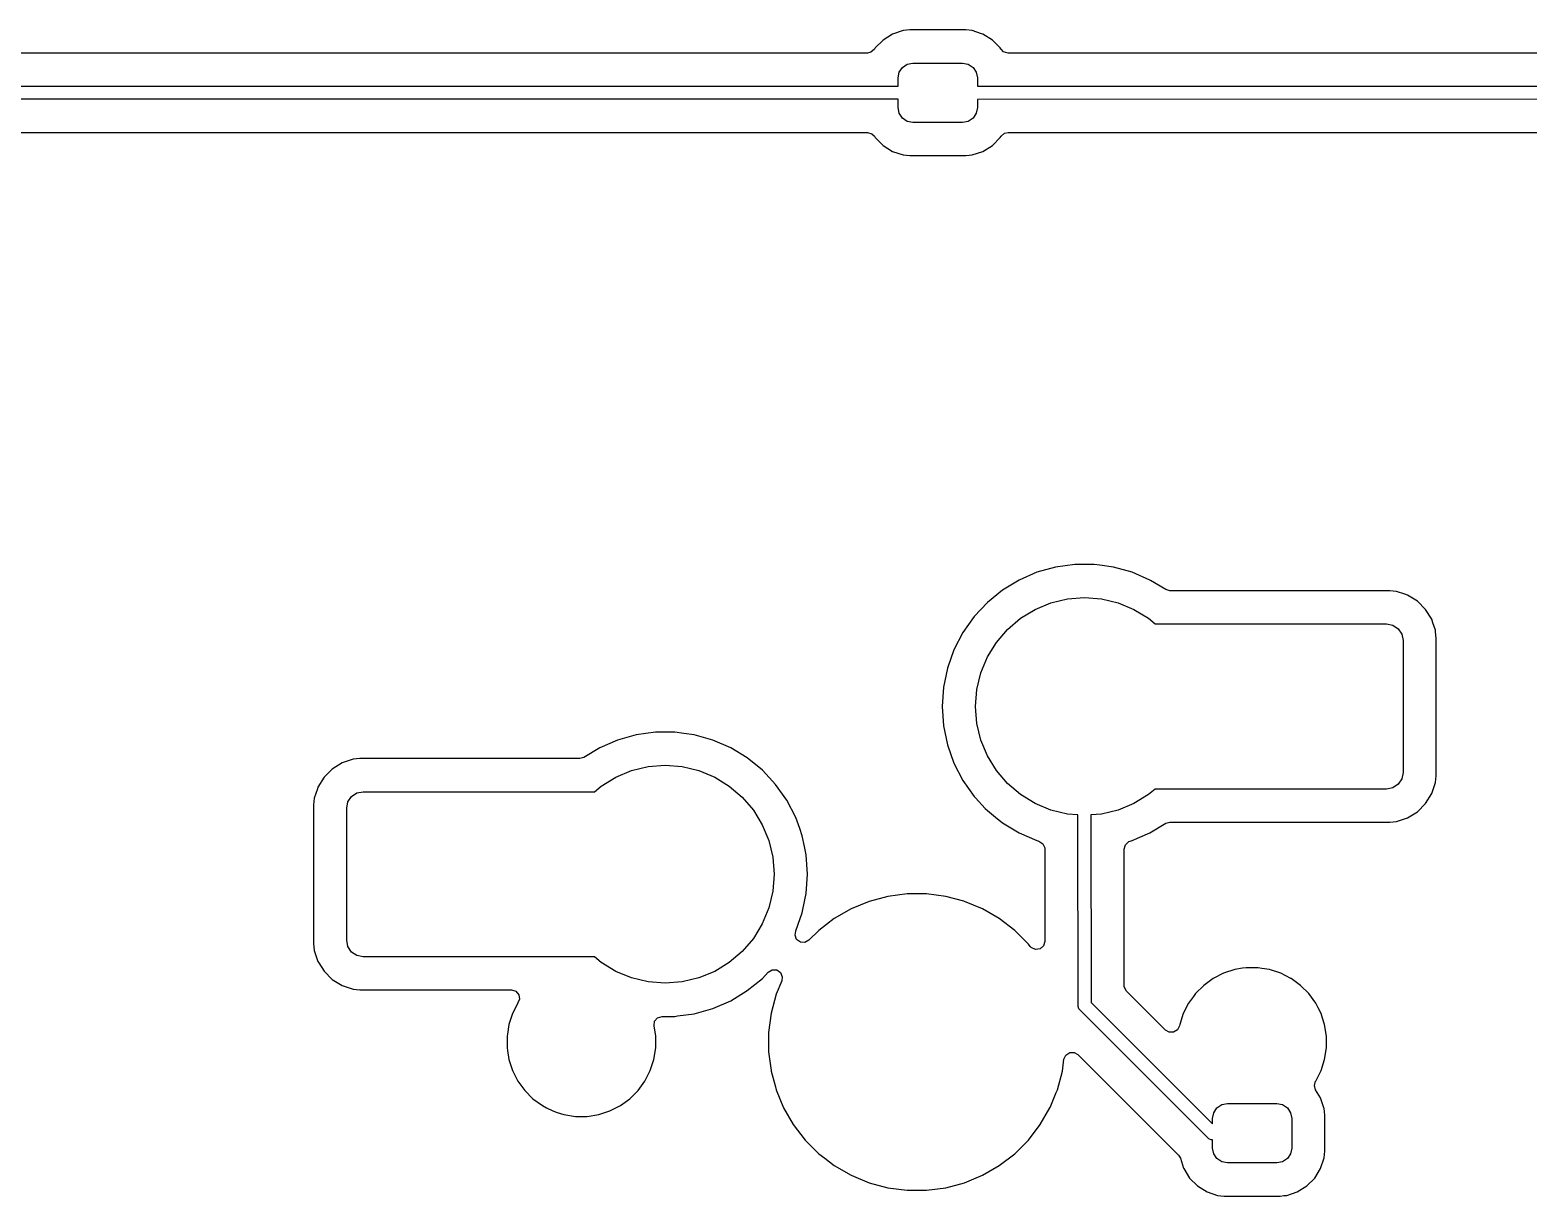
# Model space of a CAD drawing. Header units: millimetres. Extents: x 46 to 4458, y 59 to 1499.
# Drawn here: x 1718.4 to 1741.09, y 902.71 to 920.36 of the extents above; entities that cross this region are included whole.
import ezdxf

# ---------------------------------------------------------------- set-up
doc = ezdxf.new("R2010")
doc.units = ezdxf.units.MM
doc.layers.add('BLACK', color=7, linetype='Continuous')

msp = doc.modelspace()

# ---------------------------------------------------------------- linework, layer by layer
at = {"layer": 'BLACK', "linetype": 'Continuous'}
for p, q in [((1731.62791, 920.34724), (1731.46692, 920.29389)), ((1731.72726, 920.35739), (1731.62791, 920.34724)), ((1731.62791, 920.34724), (1731.62791, 920.34724)), ((1731.72728, 920.35739), (1731.72726, 920.35739)), ((1732.57397, 920.35739), (1731.72728, 920.35739)), ((1732.67333, 920.34724), (1732.57397, 920.35739)), ((1732.81279, 920.30102), (1732.67333, 920.34724)), ((1731.32257, 920.20486), (1731.20265, 920.08493)), ((1731.32258, 920.20486), (1731.32257, 920.20486)), ((1731.46691, 920.29389), (1731.32258, 920.20486)), ((1731.46692, 920.29389), (1731.46691, 920.29389)), ((1732.83432, 920.29389), (1732.81279, 920.30102)), ((1732.97866, 920.20486), (1732.83432, 920.29389)), ((1732.83432, 920.29389), (1732.83432, 920.29389)), ((1732.83432, 920.29389), (1732.83432, 920.29389)), ((1733.09859, 920.08493), (1732.97866, 920.20486)), ((1732.97866, 920.20486), (1732.97866, 920.20486)), ((1731.08562, 920.00739), (1714.16562, 920.00739)), ((1731.13921, 920.01957), (1731.08562, 920.00739)), ((1731.19115, 920.06629), (1731.13921, 920.01957)), ((1731.20265, 920.08493), (1731.19115, 920.06629)), ((1733.10603, 920.07286), (1733.09859, 920.08493)), ((1733.11008, 920.06629), (1733.10603, 920.07286)), ((1733.14858, 920.02707), (1733.11008, 920.06629)), ((1733.21562, 920.00739), (1733.14858, 920.02707)), ((1750.7974, 920.00739), (1733.21562, 920.00739)), ((1731.55062, 919.63189), (1731.56775, 919.71799)), ((1731.56775, 919.71799), (1731.61652, 919.79099)), ((1731.61652, 919.79099), (1731.68952, 919.83976)), ((1731.68952, 919.83976), (1731.77562, 919.85689)), ((1731.77562, 919.85689), (1732.52562, 919.85689)), ((1732.52562, 919.85689), (1732.61172, 919.83976)), ((1732.61172, 919.83976), (1732.68472, 919.79099)), ((1732.68472, 919.79099), (1732.73349, 919.71799)), ((1732.73349, 919.71799), (1732.75062, 919.63189)), ((1713.70062, 919.50639), (1731.55062, 919.50687)), ((1731.55062, 919.50687), (1731.55062, 919.63189)), ((1732.75062, 919.63189), (1732.75062, 919.50503)), ((1732.75062, 919.50503), (1751.34616, 919.50688)), ((1731.55062, 919.30879), (1713.70062, 919.30831)), ((1731.55062, 919.18189), (1731.55062, 919.30879)), ((1751.40458, 919.30881), (1732.75062, 919.30695)), ((1732.75062, 919.30695), (1732.75062, 919.18189)), ((1731.56775, 919.09578), (1731.55062, 919.18189)), ((1731.61652, 919.02279), (1731.56775, 919.09578)), ((1731.68952, 918.97401), (1731.61652, 919.02279)), ((1731.77562, 918.95689), (1731.68952, 918.97401)), ((1732.61172, 918.97401), (1732.52562, 918.95689)), ((1732.68472, 919.02279), (1732.61172, 918.97401)), ((1732.73349, 919.09578), (1732.68472, 919.02279)), ((1732.75062, 919.18189), (1732.73349, 919.09578)), ((1714.16562, 918.80639), (1731.08562, 918.80639)), ((1731.08562, 918.80639), (1731.15265, 918.7867)), ((1731.15265, 918.7867), (1731.19115, 918.74748)), ((1731.19115, 918.74748), (1731.20265, 918.72884)), ((1732.52562, 918.95689), (1731.77562, 918.95689)), ((1733.09859, 918.72884), (1733.11008, 918.74748)), ((1733.11008, 918.74748), (1733.16203, 918.79421)), ((1733.16203, 918.79421), (1733.21562, 918.80639)), ((1733.21562, 918.80639), (1751.2984, 918.80639)), ((1731.20265, 918.72884), (1731.32257, 918.60892)), ((1731.32257, 918.60892), (1731.32258, 918.60892)), ((1731.32258, 918.60892), (1731.46691, 918.51989)), ((1731.46691, 918.51989), (1731.46692, 918.51989)), ((1731.46692, 918.51989), (1731.46692, 918.51988)), ((1731.46692, 918.51988), (1731.62791, 918.46654)), ((1732.67333, 918.46654), (1732.83432, 918.51988)), ((1732.83432, 918.51988), (1732.97866, 918.60892)), ((1732.97866, 918.60892), (1733.09859, 918.72884)), ((1731.62791, 918.46654), (1731.72727, 918.45639)), ((1731.72727, 918.45639), (1732.57396, 918.45639)), ((1732.57396, 918.45639), (1732.57397, 918.45639)), ((1732.57397, 918.45639), (1732.62838, 918.46195)), ((1732.57397, 918.45639), (1732.57397, 918.45639)), ((1732.62838, 918.46195), (1732.67333, 918.46654)), ((1733.93456, 912.22733), (1733.65127, 912.14795)), ((1734.22602, 912.26739), (1733.93456, 912.22733)), ((1733.93456, 912.22733), (1733.93456, 912.22733)), ((1734.52022, 912.26739), (1734.22602, 912.26739)), ((1734.22602, 912.26739), (1734.22602, 912.26739)), ((1734.60392, 912.25588), (1734.52022, 912.26739)), ((1734.52022, 912.26739), (1734.52022, 912.26739)), ((1734.81167, 912.22733), (1734.60392, 912.25588)), ((1734.81168, 912.22733), (1734.81167, 912.22733)), ((1735.09496, 912.14795), (1734.81168, 912.22733)), ((1734.81168, 912.22733), (1734.81168, 912.22733)), ((1733.38144, 912.03075), (1733.13007, 911.87789)), ((1733.65127, 912.14795), (1733.38144, 912.03075)), ((1733.38144, 912.03075), (1733.38144, 912.03075)), ((1735.36479, 912.03075), (1735.09496, 912.14795)), ((1735.3734, 912.02552), (1735.36479, 912.03075)), ((1735.60375, 911.88544), (1735.3734, 912.02552)), ((1733.13007, 911.87789), (1732.90186, 911.69223)), ((1733.86324, 911.68613), (1734.115, 911.74657)), ((1734.115, 911.74657), (1734.37312, 911.76689)), ((1734.37312, 911.76689), (1734.63124, 911.74657)), ((1734.63124, 911.74657), (1734.883, 911.68613)), ((1735.66818, 911.86739), (1735.60375, 911.88544)), ((1737.04599, 911.86739), (1735.66818, 911.86739)), ((1737.046, 911.86739), (1737.04599, 911.86739)), ((1738.99813, 911.86739), (1737.046, 911.86739)), ((1738.99814, 911.86739), (1738.99813, 911.86739)), ((1739.10091, 911.85689), (1738.99814, 911.86739)), ((1739.10092, 911.85689), (1739.10091, 911.85689)), ((1739.22731, 911.815), (1739.10092, 911.85689)), ((1739.26745, 911.8017), (1739.22731, 911.815)), ((1739.26746, 911.8017), (1739.26745, 911.8017)), ((1739.3167, 911.77133), (1739.26746, 911.8017)), ((1739.41678, 911.7096), (1739.3167, 911.77133)), ((1739.54083, 911.58554), (1739.41678, 911.7096)), ((1732.90186, 911.69223), (1732.70105, 911.47721)), ((1733.40327, 911.45177), (1733.62404, 911.58705)), ((1733.62404, 911.58705), (1733.86324, 911.68613)), ((1734.883, 911.68613), (1735.1222, 911.58705)), ((1735.1222, 911.58705), (1735.34297, 911.45177)), ((1739.63293, 911.43622), (1739.54083, 911.58554)), ((1732.70105, 911.47721), (1732.5314, 911.23687)), ((1733.03824, 911.08673), (1733.20639, 911.28361)), ((1733.20639, 911.28361), (1733.40327, 911.45177)), ((1735.34297, 911.45177), (1735.44234, 911.36689)), ((1735.44234, 911.36689), (1736.99812, 911.36689)), ((1736.99812, 911.36689), (1738.94812, 911.36689)), ((1738.94812, 911.36689), (1739.04379, 911.34786)), ((1739.04379, 911.34786), (1739.1249, 911.29366)), ((1739.1249, 911.29366), (1739.17909, 911.21256)), ((1739.65096, 911.38183), (1739.63293, 911.43622)), ((1739.68812, 911.26969), (1739.65096, 911.38183)), ((1739.68812, 911.26968), (1739.68812, 911.26969)), ((1739.69744, 911.17847), (1739.68812, 911.26968)), ((1732.5314, 911.23687), (1732.39605, 910.97565)), ((1732.5314, 911.23687), (1732.5314, 911.23687)), ((1732.90296, 910.86597), (1733.03824, 911.08673)), ((1739.17909, 911.21256), (1739.19812, 911.11689)), ((1739.19812, 911.11689), (1739.19812, 909.11689)), ((1739.69862, 911.1669), (1739.69744, 911.17847)), ((1739.69862, 909.06688), (1739.69862, 911.1669)), ((1732.39605, 910.97565), (1732.29753, 910.69845)), ((1732.80388, 910.62677), (1732.90296, 910.86597)), ((1732.29752, 910.69843), (1732.23767, 910.4104)), ((1732.29753, 910.69845), (1732.29752, 910.69843)), ((1732.74343, 910.375), (1732.80388, 910.62677)), ((1732.23767, 910.4104), (1732.21759, 910.11689)), ((1732.23767, 910.4104), (1732.23767, 910.4104)), ((1732.72312, 910.11689), (1732.74343, 910.375)), ((1732.21759, 910.11689), (1732.23767, 909.82338)), ((1732.74343, 909.85877), (1732.72312, 910.11689)), ((1727.58456, 909.68733), (1727.30127, 909.60795)), ((1727.87602, 909.72739), (1727.58456, 909.68733)), ((1727.58456, 909.68733), (1727.58456, 909.68733)), ((1728.17022, 909.72739), (1727.87602, 909.72739)), ((1727.87602, 909.72739), (1727.87602, 909.72739)), ((1728.30353, 909.70906), (1728.17022, 909.72739)), ((1728.17022, 909.72739), (1728.17022, 909.72739)), ((1728.46167, 909.68733), (1728.30353, 909.70906)), ((1728.46168, 909.68733), (1728.46167, 909.68733)), ((1728.74496, 909.60795), (1728.46168, 909.68733)), ((1728.46168, 909.68733), (1728.46168, 909.68733)), ((1732.23767, 909.82338), (1732.23767, 909.82337)), ((1732.23767, 909.82337), (1732.29752, 909.53534)), ((1732.80388, 909.60701), (1732.74343, 909.85877)), ((1727.03144, 909.49075), (1726.79249, 909.34544)), ((1727.30127, 909.60795), (1727.03144, 909.49075)), ((1727.03144, 909.49075), (1727.03144, 909.49075)), ((1729.01479, 909.49075), (1728.74496, 909.60795)), ((1729.0148, 909.49075), (1729.01479, 909.49075)), ((1729.26616, 909.33789), (1729.0148, 909.49075)), ((1732.29752, 909.53534), (1732.29753, 909.53533)), ((1732.29753, 909.53533), (1732.39605, 909.25813)), ((1732.90296, 909.3678), (1732.80388, 909.60701)), ((1723.12878, 909.2617), (1722.97946, 909.1696)), ((1723.12879, 909.2617), (1723.12878, 909.2617)), ((1723.29532, 909.31689), (1723.12879, 909.2617)), ((1723.3981, 909.32739), (1723.29532, 909.31689)), ((1723.29532, 909.31689), (1723.29532, 909.31689)), ((1723.39812, 909.32739), (1723.3981, 909.32739)), ((1726.72806, 909.32739), (1723.39812, 909.32739)), ((1726.79249, 909.34544), (1726.72806, 909.32739)), ((1727.765, 909.20657), (1728.02312, 909.22689)), ((1728.02312, 909.22689), (1728.28124, 909.20657)), ((1729.26617, 909.33789), (1729.26616, 909.33789)), ((1729.28952, 909.31889), (1729.26617, 909.33789)), ((1729.26617, 909.33789), (1729.26617, 909.33789)), ((1729.49438, 909.15223), (1729.28952, 909.31889)), ((1732.39605, 909.25813), (1732.5314, 908.99691)), ((1733.03824, 909.14704), (1732.90296, 909.3678)), ((1722.85541, 909.04555), (1722.76331, 908.89622)), ((1722.97946, 909.1696), (1722.85541, 909.04555)), ((1727.05327, 908.91177), (1727.27404, 909.04705)), ((1727.27404, 909.04705), (1727.51324, 909.14613)), ((1727.51324, 909.14613), (1727.765, 909.20657)), ((1728.28124, 909.20657), (1728.533, 909.14613)), ((1728.533, 909.14613), (1728.7722, 909.04705)), ((1728.7722, 909.04705), (1728.99297, 908.91177)), ((1729.49438, 909.15222), (1729.49438, 909.15223)), ((1729.59751, 909.0418), (1729.49438, 909.15222)), ((1729.49438, 909.15222), (1729.49438, 909.15222)), ((1729.69519, 908.93721), (1729.59751, 909.0418)), ((1732.5314, 908.99691), (1732.5314, 908.9969)), ((1732.5314, 908.9969), (1732.70105, 908.75656)), ((1733.20639, 908.95016), (1733.03824, 909.14704)), ((1739.17909, 909.02122), (1739.1249, 908.94011)), ((1739.19812, 909.11689), (1739.17909, 909.02122)), ((1739.68812, 908.96409), (1739.69862, 909.06688)), ((1722.75495, 908.87102), (1722.70812, 908.72968)), ((1722.7633, 908.89622), (1722.75495, 908.87102)), ((1722.76331, 908.89622), (1722.7633, 908.89622)), ((1723.27134, 908.75366), (1723.35245, 908.80786)), ((1723.35245, 908.80786), (1723.44812, 908.82689)), ((1723.44812, 908.82689), (1725.49812, 908.82689)), ((1725.49812, 908.82689), (1726.95389, 908.82689)), ((1726.95389, 908.82689), (1727.05327, 908.91177)), ((1728.99297, 908.91177), (1729.18985, 908.74361)), ((1729.86484, 908.69687), (1729.69519, 908.93721)), ((1732.70105, 908.75656), (1732.72177, 908.73438)), ((1733.40327, 908.78201), (1733.20639, 908.95016)), ((1733.62404, 908.64673), (1733.40327, 908.78201)), ((1735.34297, 908.78201), (1735.1222, 908.64673)), ((1735.44234, 908.86689), (1735.34297, 908.78201)), ((1736.89812, 908.86689), (1735.44234, 908.86689)), ((1738.94812, 908.86689), (1736.89812, 908.86689)), ((1739.04379, 908.88592), (1738.94812, 908.86689)), ((1739.1249, 908.94011), (1739.04379, 908.88592)), ((1739.54083, 908.64823), (1739.63293, 908.79755)), ((1739.63293, 908.79755), (1739.68812, 908.96409)), ((1722.70812, 908.72968), (1722.69762, 908.6269)), ((1722.69762, 908.6269), (1722.69762, 906.52689)), ((1722.70812, 908.72968), (1722.70812, 908.72968)), ((1722.70812, 908.72968), (1722.70812, 908.72968)), ((1723.19812, 908.57689), (1723.21715, 908.67256)), ((1723.19812, 906.57689), (1723.19812, 908.57689)), ((1723.21715, 908.67256), (1723.27134, 908.75366)), ((1729.18985, 908.74361), (1729.358, 908.54673)), ((1729.358, 908.54673), (1729.49328, 908.32597)), ((1729.86484, 908.69686), (1729.86484, 908.69687)), ((1729.86484, 908.69687), (1729.86484, 908.69687)), ((1730.00019, 908.43565), (1729.86484, 908.69686)), ((1732.72177, 908.73438), (1732.87091, 908.57469)), ((1732.87091, 908.57469), (1732.90186, 908.54155)), ((1732.90186, 908.54155), (1733.02483, 908.4415)), ((1733.86324, 908.54764), (1733.62404, 908.64673)), ((1734.115, 908.4872), (1733.86324, 908.54764)), ((1734.883, 908.54764), (1734.63124, 908.4872)), ((1735.1222, 908.64673), (1734.883, 908.54764)), ((1739.41678, 908.52418), (1739.54083, 908.64823)), ((1729.49328, 908.32597), (1729.59236, 908.08677)), ((1730.05998, 908.26742), (1730.00019, 908.43565)), ((1733.02483, 908.4415), (1733.13007, 908.35589)), ((1733.13007, 908.35589), (1733.13007, 908.35589)), ((1733.13007, 908.35589), (1733.13007, 908.35589)), ((1733.13007, 908.35589), (1733.38144, 908.20303)), ((1734.27381, 908.4747), (1734.115, 908.4872)), ((1734.27504, 905.57738), (1734.27381, 908.4747)), ((1734.63124, 908.4872), (1734.4719, 908.47466)), ((1734.4719, 908.47466), (1734.4731, 905.63567)), ((1735.3648, 908.20303), (1735.60375, 908.34834)), ((1735.60375, 908.34834), (1735.66818, 908.36639)), ((1735.66818, 908.36639), (1736.8481, 908.36639)), ((1736.8481, 908.36639), (1736.84811, 908.36639)), ((1736.84811, 908.36639), (1738.99813, 908.36639)), ((1738.99813, 908.36639), (1739.10092, 908.37689)), ((1739.10092, 908.37689), (1739.26745, 908.43207)), ((1739.26745, 908.43207), (1739.41678, 908.52418)), ((1729.59236, 908.08677), (1729.65281, 907.835)), ((1730.09871, 908.15845), (1730.05998, 908.26742)), ((1730.09871, 908.15843), (1730.09871, 908.15845)), ((1730.13266, 907.99508), (1730.09871, 908.15843)), ((1733.38144, 908.20303), (1733.38144, 908.20303)), ((1733.38144, 908.20303), (1733.65128, 908.08582)), ((1733.65128, 908.08582), (1733.68207, 908.07719)), ((1733.68207, 908.07719), (1733.74132, 908.04015)), ((1735.04611, 908.07058), (1735.06417, 908.07719)), ((1735.06417, 908.07719), (1735.09496, 908.08582)), ((1735.09496, 908.08582), (1735.36479, 908.20302)), ((1735.09496, 908.08582), (1735.09496, 908.08582)), ((1735.36479, 908.20302), (1735.3648, 908.20303)), ((1735.3648, 908.20303), (1735.3648, 908.20303)), ((1730.15857, 907.8704), (1730.13266, 907.99508)), ((1730.17864, 907.57689), (1730.15857, 907.8704)), ((1733.74132, 908.04015), (1733.77113, 907.97696)), ((1733.77113, 907.97696), (1733.77262, 907.95779)), ((1733.77262, 907.95779), (1733.77262, 906.56141)), ((1734.97362, 907.95779), (1734.98887, 908.00974)), ((1734.97362, 905.89698), (1734.97362, 907.95779)), ((1734.98887, 908.00974), (1734.9933, 908.02483)), ((1734.9933, 908.02483), (1735.04611, 908.07058)), ((1729.65281, 907.835), (1729.67312, 907.57689)), ((1729.67312, 907.57689), (1729.65281, 907.31877)), ((1730.15857, 907.28338), (1730.17864, 907.57689)), ((1729.65281, 907.31877), (1729.59236, 907.06701)), ((1730.09871, 906.99534), (1730.13894, 907.18892)), ((1730.13894, 907.18892), (1730.15857, 907.28338)), ((1731.39432, 907.24289), (1731.11012, 907.16674)), ((1731.686, 907.28129), (1731.39432, 907.24289)), ((1731.68601, 907.28129), (1731.686, 907.28129)), ((1731.98023, 907.28129), (1731.68601, 907.28129)), ((1731.68601, 907.28129), (1731.68601, 907.28129)), ((1731.98024, 907.28129), (1731.98023, 907.28129)), ((1731.98023, 907.28129), (1731.98023, 907.28129)), ((1732.27192, 907.24289), (1731.98024, 907.28129)), ((1732.54743, 907.16906), (1732.27192, 907.24289)), ((1732.27192, 907.24289), (1732.27192, 907.24289)), ((1732.27192, 907.24289), (1732.27192, 907.24289)), ((1732.55611, 907.16674), (1732.54743, 907.16906)), ((1729.59236, 907.06701), (1729.49328, 906.8278)), ((1730.06733, 906.90704), (1730.09871, 906.99533)), ((1730.09871, 906.99533), (1730.09871, 906.99534)), ((1730.09871, 906.99534), (1730.09871, 906.99534)), ((1730.83831, 907.05415), (1730.58353, 906.90705)), ((1730.83832, 907.05415), (1730.83831, 907.05415)), ((1731.11012, 907.16674), (1730.83832, 907.05415)), ((1732.82791, 907.05415), (1732.55611, 907.16674)), ((1732.82793, 907.05415), (1732.82791, 907.05415)), ((1733.08271, 906.90705), (1732.82793, 907.05415)), ((1729.49328, 906.8278), (1729.358, 906.60704)), ((1729.98901, 906.65704), (1729.99896, 906.71529)), ((1729.99896, 906.71529), (1730.00019, 906.71811)), ((1730.00019, 906.71812), (1730.00178, 906.7226)), ((1730.00019, 906.71811), (1730.00019, 906.71812)), ((1730.00178, 906.7226), (1730.06733, 906.90704)), ((1730.35011, 906.72794), (1730.20038, 906.57821)), ((1730.58351, 906.90704), (1730.35011, 906.72794)), ((1730.58353, 906.90705), (1730.58351, 906.90704)), ((1733.08272, 906.90704), (1733.08271, 906.90705)), ((1733.08271, 906.90705), (1733.08271, 906.90705)), ((1733.31613, 906.72794), (1733.08272, 906.90704)), ((1733.08272, 906.90704), (1733.08272, 906.90704)), ((1733.08272, 906.90704), (1733.08272, 906.90704)), ((1733.31614, 906.72793), (1733.31613, 906.72794)), ((1733.52416, 906.5199), (1733.31614, 906.72793)), ((1722.69762, 906.52689), (1722.69762, 906.52687)), ((1722.69762, 906.52687), (1722.70812, 906.42409)), ((1723.21715, 906.48122), (1723.19812, 906.57689)), ((1729.358, 906.60704), (1729.18985, 906.41016)), ((1730.01343, 906.59158), (1729.98901, 906.65704)), ((1730.06936, 906.54971), (1730.01343, 906.59158)), ((1730.13905, 906.54472), (1730.06936, 906.54971)), ((1730.20038, 906.57821), (1730.13905, 906.54472)), ((1733.52417, 906.51989), (1733.52416, 906.5199)), ((1733.55024, 906.48592), (1733.52417, 906.51989)), ((1733.75293, 906.49437), (1733.70013, 906.44861)), ((1733.77262, 906.56141), (1733.75293, 906.49437)), ((1722.70812, 906.42409), (1722.70812, 906.42409)), ((1722.70812, 906.42409), (1722.7633, 906.25756)), ((1723.27134, 906.40011), (1723.21715, 906.48122)), ((1723.35245, 906.34592), (1723.27134, 906.40011)), ((1723.44812, 906.32689), (1723.35245, 906.34592)), ((1725.37312, 906.32689), (1723.44812, 906.32689)), ((1726.95389, 906.32689), (1725.37312, 906.32689)), ((1727.05327, 906.24201), (1726.95389, 906.32689)), ((1729.18985, 906.41016), (1728.99297, 906.24201)), ((1733.56742, 906.46769), (1733.55024, 906.48592)), ((1733.63097, 906.43867), (1733.56742, 906.46769)), ((1733.70013, 906.44861), (1733.63097, 906.43867)), ((1722.7633, 906.25756), (1722.76331, 906.25755)), ((1722.76331, 906.25755), (1722.77691, 906.23549)), ((1722.77691, 906.23549), (1722.85541, 906.10823)), ((1722.85541, 906.10823), (1722.97946, 905.98418)), ((1727.27404, 906.10673), (1727.05327, 906.24201)), ((1727.51324, 906.00764), (1727.27404, 906.10673)), ((1728.7722, 906.10673), (1728.533, 906.00764)), ((1728.99297, 906.24201), (1728.7722, 906.10673)), ((1729.49438, 906.00155), (1729.58261, 906.09602)), ((1729.58261, 906.09602), (1729.64275, 906.13158)), ((1729.64275, 906.13158), (1729.71257, 906.12898)), ((1729.71257, 906.12898), (1729.7699, 906.08904)), ((1729.7699, 906.08904), (1729.79654, 906.02445)), ((1736.48108, 906.07993), (1736.32323, 905.9995)), ((1736.64956, 906.13467), (1736.48108, 906.07993)), ((1736.48108, 906.07993), (1736.48108, 906.07993)), ((1736.76621, 906.15315), (1736.64956, 906.13467)), ((1736.82454, 906.16239), (1736.76621, 906.15315)), ((1737.0017, 906.16239), (1736.82454, 906.16239)), ((1737.06167, 906.15289), (1737.0017, 906.16239)), ((1737.17668, 906.13467), (1737.06167, 906.15289)), ((1737.34516, 906.07993), (1737.17668, 906.13467)), ((1737.49898, 906.00155), (1737.34516, 906.07993)), ((1737.34516, 906.07993), (1737.34516, 906.07993)), ((1722.97946, 905.98418), (1723.12879, 905.89207)), ((1723.12879, 905.89207), (1723.29532, 905.83689)), ((1723.29532, 905.83689), (1723.39811, 905.82639)), ((1723.39811, 905.82639), (1725.32524, 905.82639)), ((1725.32524, 905.82639), (1725.32525, 905.82639)), ((1725.32525, 905.82639), (1725.69217, 905.82639)), ((1725.69217, 905.82639), (1725.75921, 905.8067)), ((1727.765, 905.9472), (1727.51324, 906.00764)), ((1728.02312, 905.92689), (1727.765, 905.9472)), ((1728.28124, 905.9472), (1728.02312, 905.92689)), ((1728.533, 906.00764), (1728.28124, 905.9472)), ((1729.0148, 905.66303), (1729.26617, 905.81589)), ((1729.26617, 905.81589), (1729.49438, 906.00155)), ((1729.78779, 905.96393), (1729.70327, 905.75988)), ((1729.79654, 906.02445), (1729.78779, 905.96393)), ((1734.97645, 905.87063), (1734.97362, 905.89698)), ((1735.00994, 905.8093), (1734.97645, 905.87063)), ((1735.6027, 905.21654), (1735.00994, 905.8093)), ((1736.1799, 905.89537), (1736.05464, 905.7701)), ((1736.17991, 905.89537), (1736.1799, 905.89537)), ((1736.1799, 905.89537), (1736.1799, 905.89537)), ((1736.26288, 905.95566), (1736.17991, 905.89537)), ((1736.32323, 905.9995), (1736.26288, 905.95566)), ((1737.50301, 905.9995), (1737.49898, 906.00155)), ((1737.64633, 905.89537), (1737.50301, 905.9995)), ((1737.7716, 905.7701), (1737.64633, 905.89537)), ((1725.79051, 905.62678), (1725.71008, 905.46893)), ((1725.75921, 905.8067), (1725.80496, 905.7539)), ((1725.79249, 905.62951), (1725.79051, 905.62678)), ((1725.8149, 905.68474), (1725.79249, 905.62951)), ((1725.80496, 905.7539), (1725.8149, 905.68474)), ((1728.74496, 905.54582), (1729.0148, 905.66303)), ((1729.70327, 905.75988), (1729.62712, 905.47568)), ((1734.4731, 905.63567), (1736.31312, 903.79821)), ((1735.95051, 905.62678), (1735.87008, 905.46893)), ((1736.02338, 905.72709), (1735.95051, 905.62678)), ((1736.05464, 905.7701), (1736.02338, 905.72709)), ((1736.05464, 905.7701), (1736.05464, 905.7701)), ((1736.05464, 905.7701), (1736.05464, 905.7701)), ((1737.87573, 905.62678), (1737.7716, 905.7701)), ((1737.91111, 905.55735), (1737.87573, 905.62678)), ((1725.71008, 905.46893), (1725.65533, 905.30044)), ((1725.71008, 905.46893), (1725.71008, 905.46893)), ((1727.86262, 905.35228), (1727.90762, 905.40573)), ((1727.90762, 905.40573), (1727.97437, 905.42637)), ((1727.97437, 905.42637), (1727.97614, 905.42639)), ((1727.97614, 905.42639), (1728.17022, 905.42639)), ((1728.17022, 905.42639), (1728.20864, 905.43167)), ((1728.20864, 905.43167), (1728.46167, 905.46645)), ((1728.46167, 905.46645), (1728.74496, 905.54582)), ((1729.62712, 905.47568), (1729.58872, 905.184)), ((1734.28997, 905.54133), (1734.27504, 905.57738)), ((1734.30241, 905.52618), (1734.28997, 905.54133)), ((1736.25756, 903.57374), (1734.30241, 905.52618)), ((1735.87008, 905.46893), (1735.81533, 905.30045)), ((1735.87008, 905.46893), (1735.87008, 905.46893)), ((1737.95616, 905.46893), (1737.91111, 905.55735)), ((1737.97827, 905.40087), (1737.95616, 905.46893)), ((1737.95616, 905.46893), (1737.95616, 905.46893)), ((1738.01091, 905.30044), (1737.97827, 905.40087)), ((1725.63235, 905.15533), (1725.62762, 905.12547)), ((1725.65533, 905.30044), (1725.63235, 905.15533)), ((1727.85367, 905.28299), (1727.86262, 905.35228)), ((1727.87862, 905.12547), (1727.85367, 905.28299)), ((1729.58872, 905.184), (1729.58872, 905.18399)), ((1729.58872, 905.18399), (1729.58872, 904.88979)), ((1735.65375, 905.18575), (1735.6027, 905.21654)), ((1735.72361, 905.18475), (1735.65375, 905.18575)), ((1735.78293, 905.22168), (1735.72361, 905.18475)), ((1735.81286, 905.28482), (1735.78293, 905.22168)), ((1735.81533, 905.30045), (1735.81286, 905.28482)), ((1738.03862, 905.12547), (1738.01091, 905.30044)), ((1725.62762, 905.12547), (1725.62762, 904.94831)), ((1725.62762, 904.94831), (1725.63366, 904.91015)), ((1725.63366, 904.91015), (1725.65533, 904.77333)), ((1727.85091, 904.77333), (1727.87862, 904.94831)), ((1727.87862, 904.94831), (1727.87862, 905.12547)), ((1738.01091, 904.77333), (1738.03862, 904.94831)), ((1738.03862, 904.94831), (1738.03862, 905.12547)), ((1725.65533, 904.77333), (1725.71008, 904.60485)), ((1727.79616, 904.60485), (1727.85091, 904.77333)), ((1729.58872, 904.88979), (1729.58872, 904.88977)), ((1729.58872, 904.88977), (1729.62623, 904.60485)), ((1734.03912, 904.59809), (1734.06255, 904.7761)), ((1734.06255, 904.7761), (1734.09082, 904.84)), ((1734.09082, 904.84), (1734.14914, 904.87847)), ((1734.14914, 904.87847), (1734.21901, 904.8793)), ((1734.21901, 904.8793), (1734.27317, 904.8476)), ((1734.27317, 904.8476), (1735.79514, 903.32563)), ((1737.95616, 904.60485), (1738.01091, 904.77333)), ((1725.71008, 904.60485), (1725.71008, 904.60485)), ((1725.71008, 904.60485), (1725.78579, 904.45626)), ((1725.78579, 904.45626), (1725.79051, 904.447)), ((1725.79051, 904.447), (1725.89464, 904.30367)), ((1727.6116, 904.30367), (1727.71573, 904.447)), ((1727.71573, 904.447), (1727.79616, 904.60485)), ((1729.62623, 904.60485), (1729.62712, 904.59809)), ((1729.62712, 904.59809), (1729.69101, 904.35965)), ((1733.96297, 904.3139), (1734.03912, 904.59809)), ((1737.87382, 904.44388), (1737.87572, 904.44698)), ((1737.87572, 904.44698), (1737.87573, 904.447)), ((1737.87573, 904.447), (1737.95616, 904.60485)), ((1725.89464, 904.30367), (1726.01991, 904.1784)), ((1727.48633, 904.1784), (1727.6116, 904.30367)), ((1729.69101, 904.35965), (1729.70327, 904.31389)), ((1729.70327, 904.31389), (1729.81585, 904.04209)), ((1733.85255, 904.04732), (1733.94608, 904.27313)), ((1733.94608, 904.27313), (1733.96297, 904.3139)), ((1737.85557, 904.38138), (1737.87382, 904.44388)), ((1737.87401, 904.31399), (1737.85557, 904.38138)), ((1737.95012, 904.19059), (1737.87401, 904.31399)), ((1726.01991, 904.1784), (1726.16323, 904.07427)), ((1726.16323, 904.07427), (1726.2264, 904.04208)), ((1726.2264, 904.04208), (1726.32108, 903.99385)), ((1726.32108, 903.99385), (1726.32108, 903.99384)), ((1726.32108, 903.99384), (1726.38791, 903.97213)), ((1727.01667, 903.9391), (1727.18516, 903.99385)), ((1727.18516, 903.99385), (1727.34301, 904.07427)), ((1727.34301, 904.07427), (1727.48633, 904.1784)), ((1729.81585, 904.04209), (1729.81586, 904.04208)), ((1729.81586, 904.04208), (1729.96296, 903.7873)), ((1733.70327, 903.78729), (1733.85038, 904.04208)), ((1733.85038, 904.04208), (1733.85255, 904.04732)), ((1736.33025, 903.96799), (1736.37902, 904.04099)), ((1736.37902, 904.04099), (1736.45202, 904.08976)), ((1736.45202, 904.08976), (1736.53812, 904.10689)), ((1736.53812, 904.10689), (1737.28812, 904.10689)), ((1737.28812, 904.10689), (1737.37422, 904.08976)), ((1737.37422, 904.08976), (1737.44722, 904.04099)), ((1737.44722, 904.04099), (1737.49599, 903.96799)), ((1737.95012, 904.19058), (1737.95012, 904.19059)), ((1737.95012, 904.19059), (1737.95012, 904.19059)), ((1738.00021, 904.03944), (1737.95012, 904.19058)), ((1738.00347, 904.0296), (1738.00021, 904.03944)), ((1738.0135, 903.93134), (1738.00347, 904.0296)), ((1738.00347, 904.0296), (1738.00347, 904.0296)), ((1726.38791, 903.97213), (1726.48956, 903.9391)), ((1726.48956, 903.9391), (1726.66454, 903.91139)), ((1726.66454, 903.91139), (1726.66454, 903.91139)), ((1726.66454, 903.91139), (1726.8417, 903.91139)), ((1726.8417, 903.91139), (1727.01667, 903.9391)), ((1726.8417, 903.91139), (1726.8417, 903.91139)), ((1729.96296, 903.7873), (1729.96297, 903.78728)), ((1729.96297, 903.78728), (1730.14207, 903.55388)), ((1733.52417, 903.55388), (1733.70327, 903.78729)), ((1736.31312, 903.88189), (1736.33025, 903.96799)), ((1736.31312, 903.79821), (1736.31312, 903.88189)), ((1737.49599, 903.96799), (1737.51312, 903.88189)), ((1737.51312, 903.88189), (1737.51312, 903.43189)), ((1738.01362, 903.93023), (1738.0135, 903.93134)), ((1738.01362, 903.38354), (1738.01362, 903.93023)), ((1730.14207, 903.55388), (1730.14207, 903.55387)), ((1730.14207, 903.55387), (1730.3501, 903.34584)), ((1733.31613, 903.34584), (1733.52417, 903.55388)), ((1736.26812, 903.56937), (1736.25756, 903.57374)), ((1736.29361, 903.55881), (1736.26812, 903.56937)), ((1736.31312, 903.55689), (1736.29361, 903.55881)), ((1736.31312, 903.43189), (1736.31312, 903.55689)), ((1730.3501, 903.34584), (1730.35011, 903.34584)), ((1730.35011, 903.34584), (1730.43988, 903.27696)), ((1733.08272, 903.16673), (1733.31613, 903.34584)), ((1735.79514, 903.32563), (1735.82516, 903.27696)), ((1736.33025, 903.34578), (1736.31312, 903.43189)), ((1736.37902, 903.27279), (1736.33025, 903.34578)), ((1737.49599, 903.34578), (1737.44722, 903.27279)), ((1737.51312, 903.43189), (1737.49599, 903.34578)), ((1738.00347, 903.28418), (1738.01362, 903.38354)), ((1730.43988, 903.27696), (1730.58352, 903.16673)), ((1730.58352, 903.16673), (1730.58353, 903.16673)), ((1730.58353, 903.16673), (1730.83831, 903.01963)), ((1732.82792, 903.01963), (1733.08272, 903.16673)), ((1735.82516, 903.27696), (1735.87481, 903.12713)), ((1735.87481, 903.12713), (1735.87612, 903.12319)), ((1735.87612, 903.12319), (1735.87612, 903.12318)), ((1735.87612, 903.12318), (1735.96515, 902.97885)), ((1736.45202, 903.22401), (1736.37902, 903.27279)), ((1736.53812, 903.20689), (1736.45202, 903.22401)), ((1737.28812, 903.20689), (1736.53812, 903.20689)), ((1737.37422, 903.22401), (1737.28812, 903.20689)), ((1737.44722, 903.27279), (1737.37422, 903.22401)), ((1737.86109, 902.97884), (1737.95012, 903.12319)), ((1737.95012, 903.12319), (1738.00347, 903.28418)), ((1730.83831, 903.01963), (1730.83832, 903.01962)), ((1730.83832, 903.01962), (1731.11012, 902.90704)), ((1731.11012, 902.90704), (1731.11013, 902.90704)), ((1731.11013, 902.90704), (1731.11013, 902.90704)), ((1731.11013, 902.90704), (1731.39432, 902.83089)), ((1732.27192, 902.83089), (1732.55611, 902.90704)), ((1732.55611, 902.90704), (1732.69912, 902.96627)), ((1732.69912, 902.96627), (1732.82791, 903.01962)), ((1732.82791, 903.01962), (1732.82792, 903.01962)), ((1732.82792, 903.01962), (1732.82792, 903.01963)), ((1735.96515, 902.97885), (1735.96515, 902.97884)), ((1735.96515, 902.97884), (1736.08507, 902.85892)), ((1736.08507, 902.85892), (1736.08508, 902.85892)), ((1736.08508, 902.85892), (1736.22941, 902.76989)), ((1737.59682, 902.76988), (1737.74116, 902.85892)), ((1737.74116, 902.85892), (1737.86109, 902.97884)), ((1731.39432, 902.83089), (1731.68601, 902.79249)), ((1731.68601, 902.79249), (1731.68602, 902.79249)), ((1731.68602, 902.79249), (1731.98022, 902.79249)), ((1731.98022, 902.79249), (1731.98023, 902.79249)), ((1731.98023, 902.79249), (1732.27192, 902.83089)), ((1736.22941, 902.76989), (1736.22942, 902.76989)), ((1736.22942, 902.76989), (1736.22942, 902.76988)), ((1736.22942, 902.76988), (1736.39041, 902.71654)), ((1736.39041, 902.71654), (1736.48977, 902.70639)), ((1736.48977, 902.70639), (1737.33646, 902.70639)), ((1737.33646, 902.70639), (1737.33647, 902.70639)), ((1737.33647, 902.70639), (1737.39088, 902.71195)), ((1737.33647, 902.70639), (1737.33647, 902.70639)), ((1737.39088, 902.71195), (1737.43583, 902.71654)), ((1737.43583, 902.71654), (1737.59682, 902.76988))]:
    msp.add_line(p, q, dxfattribs=at)

doc.saveas('drawing.dxf')
